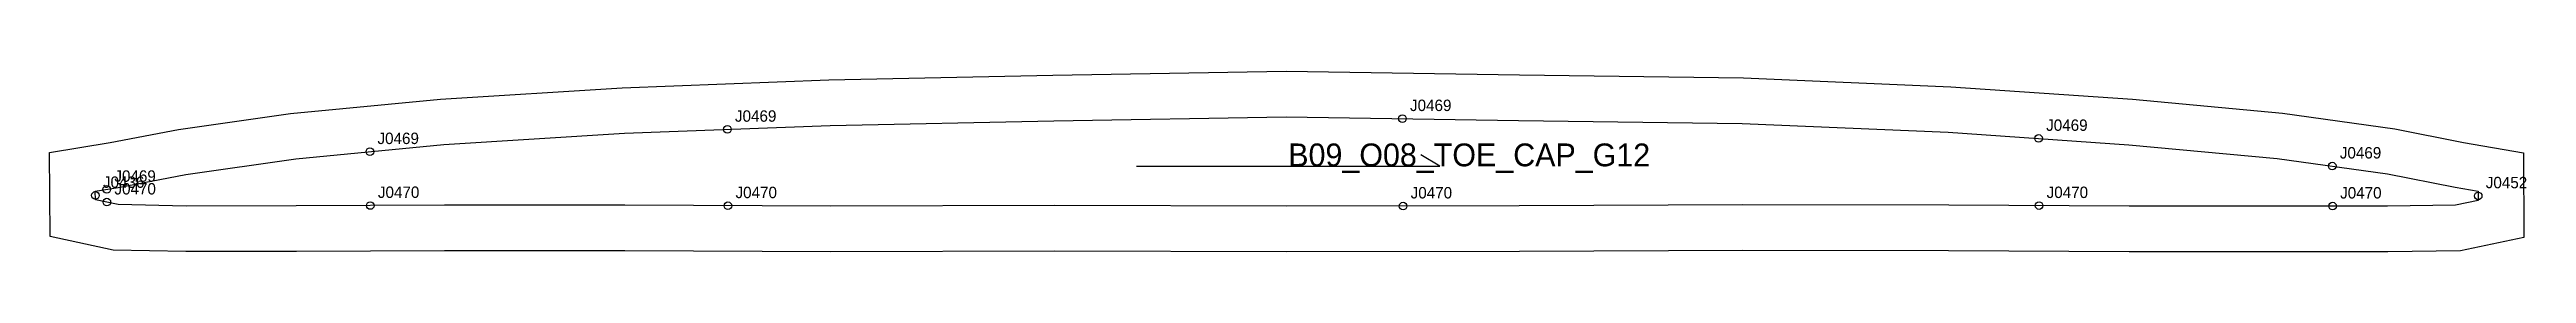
# Model space of a CAD drawing. Header units: millimetres. Extents: x -12 to 641, y -16 to 32.
import ezdxf

# ---------------------------------------------------------------- set-up
doc = ezdxf.new("R2010")
doc.units = ezdxf.units.MM
for name, color, linetype in [('CUT', 1, 'Continuous'), ('GRAIN', 3, 'Continuous'), ('LABEL', 7, 'Continuous'), ('NOTCH', 2, 'Continuous'), ('SEW', 5, 'Continuous')]:
    doc.layers.add(name, color=color, linetype=linetype)

msp = doc.modelspace()

# ---------------------------------------------------------------- linework, layer by layer
at = {"layer": 'CUT'}
msp.add_lwpolyline([(-12.08, 10.2), (3.93, 12.8), (21.91, 16.25), (51.47, 20.45), (90.99, 24.24), (138.93, 27.22), (193.48, 29.3), (252.54, 30.55), (314.05, 31.6), (375.54, 30.57), (434.64, 29.8), (489.31, 27.48), (537.25, 24.2), (576.77, 20.55), (606.44, 16.41), (624.54, 12.85), (640.33, 10.12), (640.49, -12.18), (623.71, -15.68), (604.59, -15.94), (575.48, -15.91), (536.37, -15.96), (488.75, -15.63), (434.49, -15.62), (375.56, -15.84), (314.22, -15.95), (252.93, -15.76), (193.98, -15.97), (139.64, -15.67), (92.08, -15.69), (53.02, -15.82), (23.83, -15.89), (4.67, -15.48), (-11.91, -11.94), (-12.08, 10.2)], close=True, dxfattribs=at)
at = {"layer": 'GRAIN'}
for p, q in [((274.6, 6.55), (354.6, 6.55)), ((354.6, 6.55), (349.6, 9.55))]:
    msp.add_line(p, q, dxfattribs=at)
at = {"layer": 'NOTCH'}
for centre in [(344.71, 19.08), (166.68, 16.27), (512.47, 13.87), (72.41, 10.4), (589.92, 6.6), (3.02, 0.49), (0.01, -1.11), (3.04, -2.86), (72.52, -3.76), (166.83, -3.82), (344.88, -3.9), (512.6, -3.79), (590, -3.92), (628.41, -1.22)]:
    msp.add_circle(centre, 1, dxfattribs=at)
at = {"layer": 'SEW'}
msp.add_lwpolyline([(0, 0), (6.03, 0.98), (23.88, 4.41), (52.89, 8.53), (91.94, 12.28), (139.53, 15.23), (193.83, 17.3), (252.77, 18.55), (314.06, 19.59), (375.36, 18.57), (434.31, 17.81), (488.65, 15.5), (536.28, 12.24), (575.39, 8.63), (604.45, 4.57), (622.36, 1.05), (628.4, 0), (628.42, -2.44), (622.39, -3.7), (604.51, -3.94), (575.48, -3.91), (536.4, -3.96), (488.79, -3.63), (434.47, -3.62), (375.53, -3.84), (314.23, -3.95), (252.93, -3.76), (193.99, -3.97), (139.67, -3.67), (92.05, -3.69), (52.98, -3.82), (23.95, -3.89), (6.06, -3.51), (0.02, -2.22)], close=True, dxfattribs=at)

# ---------------------------------------------------------------- texts
at = {"layer": 'LABEL'}
for s, height, p in [('J0469', 3, (168.68, 18.27)), ('J0469', 3, (346.71, 21.08)), ('J0469', 3, (74.41, 12.4)), ('J0469', 3, (514.47, 15.87)), ('B09_O08_TOE_CAP_G12', 6, (314.6, 6.55)), ('J0469', 3, (591.92, 8.6)), ('J0436', 3, (2.01, 0.89)), ('J0469', 3, (5.02, 2.49)), ('J0470', 3, (5.04, -0.86)), ('J0470', 3, (74.52, -1.76)), ('J0470', 3, (168.83, -1.82)), ('J0470', 3, (346.88, -1.9)), ('J0470', 3, (514.6, -1.79)), ('J0470', 3, (592, -1.92)), ('J0452', 3, (630.41, 0.78))]:
    msp.add_text(s, height=height, dxfattribs=at).set_placement(p)

doc.saveas('drawing.dxf')
